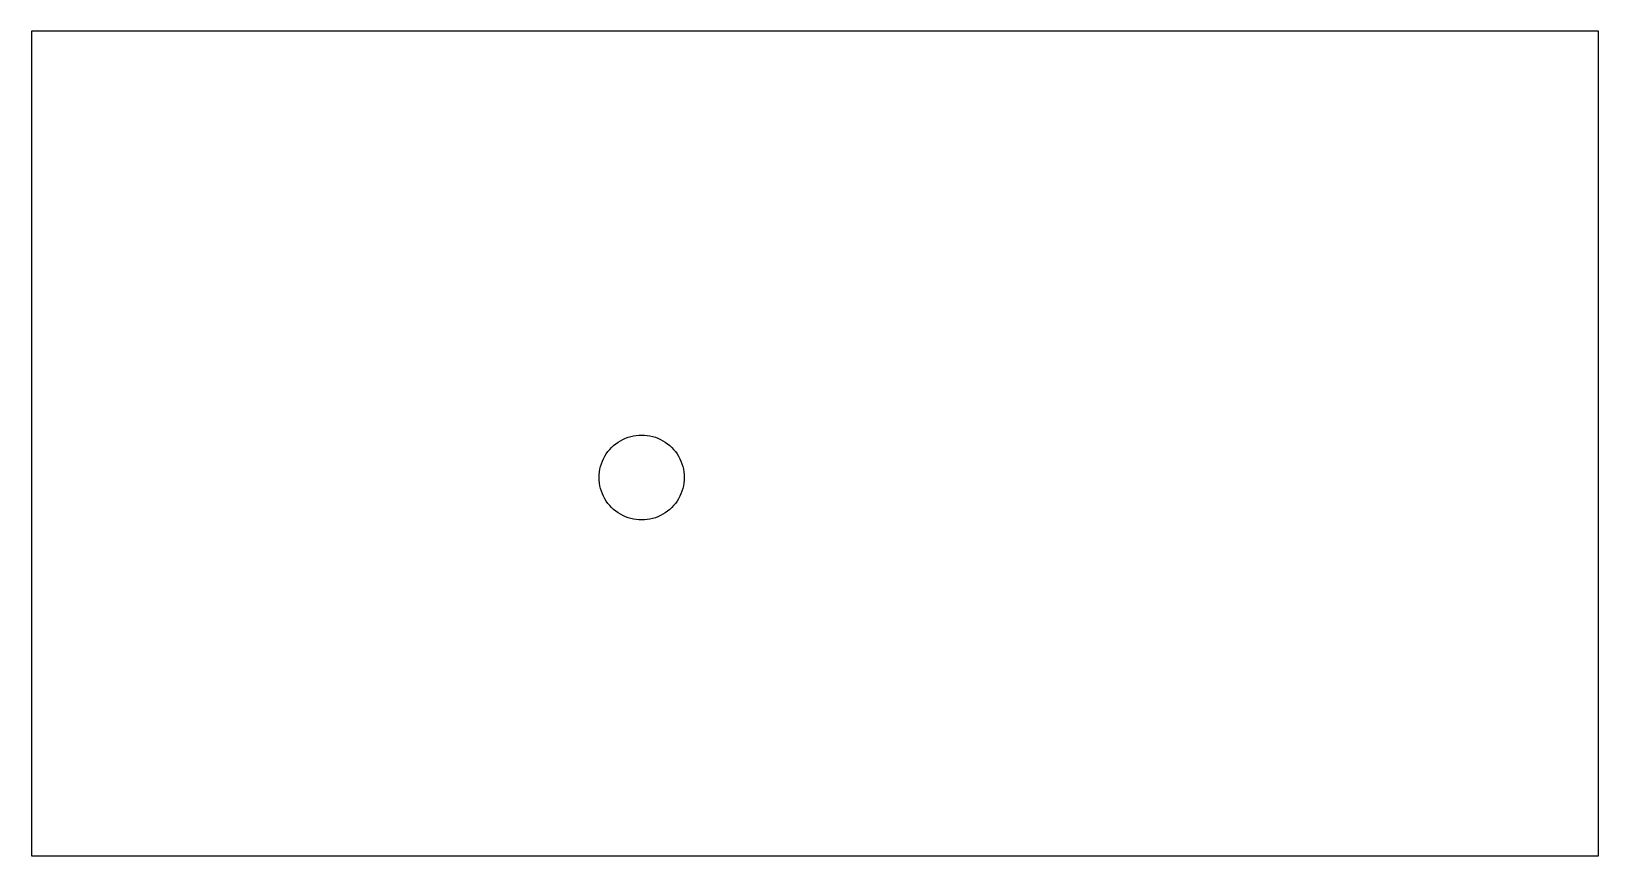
# Model space of a CAD drawing. Header units: metres. Extents: x 0 to 369, y 0 to 194.
import ezdxf

# ---------------------------------------------------------------- set-up
doc = ezdxf.new("R2010")
doc.units = ezdxf.units.M

msp = doc.modelspace()

# ---------------------------------------------------------------- linework, layer by layer
for p, q in [((368.637, 194), (0, 194)), ((0, 194), (0, 0)), ((368.637, 0), (368.637, 194)), ((136.035, 95.5934), (136.482, 96.0711)), ((136.482, 96.0711), (136.96, 96.5184)), ((136.96, 96.5184), (137.466, 96.9335)), ((137.466, 96.9335), (137.998, 97.3147)), ((137.998, 97.3147), (138.553, 97.6602)), ((138.553, 97.6602), (139.13, 97.9687)), ((139.13, 97.9687), (139.726, 98.2388)), ((139.726, 98.2388), (140.339, 98.4693)), ((140.339, 98.4693), (140.965, 98.6593)), ((140.965, 98.6593), (141.602, 98.8078)), ((141.602, 98.8078), (142.248, 98.9144)), ((142.248, 98.9144), (142.899, 98.9786)), ((142.899, 98.9786), (143.553, 99)), ((143.553, 99), (144.207, 98.9786)), ((144.207, 98.9786), (144.859, 98.9144)), ((144.859, 98.9144), (145.504, 98.8078)), ((145.504, 98.8078), (146.142, 98.6593)), ((146.142, 98.6593), (146.768, 98.4693)), ((146.768, 98.4693), (147.38, 98.2388)), ((147.38, 98.2388), (147.976, 97.9687)), ((147.976, 97.9687), (148.553, 97.6602)), ((148.553, 97.6602), (149.109, 97.3147)), ((149.109, 97.3147), (149.641, 96.9335)), ((149.641, 96.9335), (150.147, 96.5184)), ((150.147, 96.5184), (150.624, 96.0711)), ((150.624, 96.0711), (151.072, 95.5934)), ((133.894, 91.5882), (134.084, 92.2144)), ((134.084, 92.2144), (134.315, 92.8268)), ((134.315, 92.8268), (134.585, 93.4229)), ((134.585, 93.4229), (134.893, 94)), ((134.893, 94), (135.239, 94.5557)), ((135.239, 94.5557), (135.62, 95.0876)), ((135.62, 95.0876), (136.035, 95.5934)), ((151.072, 95.5934), (151.487, 95.0876)), ((151.487, 95.0876), (151.868, 94.5557)), ((151.868, 94.5557), (152.214, 94)), ((152.214, 94), (152.522, 93.4229)), ((152.522, 93.4229), (152.792, 92.8268)), ((152.792, 92.8268), (153.023, 92.2144)), ((153.023, 92.2144), (153.213, 91.5882)), ((133.553, 89), (133.575, 89.654)), ((133.575, 88.346), (133.553, 89)), ((133.575, 89.654), (133.639, 90.3053)), ((133.639, 90.3053), (133.745, 90.9509)), ((133.745, 90.9509), (133.894, 91.5882)), ((153.213, 91.5882), (153.361, 90.9509)), ((153.361, 90.9509), (153.468, 90.3053)), ((153.468, 90.3053), (153.532, 89.654)), ((153.532, 89.654), (153.553, 89)), ((153.553, 89), (153.532, 88.346)), ((133.639, 87.6947), (133.575, 88.346)), ((133.745, 87.0491), (133.639, 87.6947)), ((133.894, 86.4118), (133.745, 87.0491)), ((134.084, 85.7856), (133.894, 86.4118)), ((134.315, 85.1732), (134.084, 85.7856)), ((134.585, 84.5771), (134.315, 85.1732)), ((152.792, 85.1732), (152.522, 84.5771)), ((153.023, 85.7856), (152.792, 85.1732)), ((153.213, 86.4118), (153.023, 85.7856)), ((153.361, 87.0491), (153.213, 86.4118)), ((153.468, 87.6947), (153.361, 87.0491)), ((153.532, 88.346), (153.468, 87.6947)), ((134.893, 84), (134.585, 84.5771)), ((135.239, 83.4443), (134.893, 84)), ((135.62, 82.9124), (135.239, 83.4443)), ((136.035, 82.4065), (135.62, 82.9124)), ((136.482, 81.9289), (136.035, 82.4065)), ((136.96, 81.4816), (136.482, 81.9289)), ((137.466, 81.0665), (136.96, 81.4816)), ((150.147, 81.4816), (149.641, 81.0665)), ((150.624, 81.9289), (150.147, 81.4816)), ((151.072, 82.4065), (150.624, 81.9289)), ((151.487, 82.9124), (151.072, 82.4065)), ((151.868, 83.4443), (151.487, 82.9124)), ((152.214, 84), (151.868, 83.4443)), ((152.522, 84.5771), (152.214, 84)), ((137.998, 80.6853), (137.466, 81.0665)), ((138.553, 80.3397), (137.998, 80.6853)), ((139.13, 80.0313), (138.553, 80.3397)), ((139.726, 79.7612), (139.13, 80.0313)), ((140.339, 79.5307), (139.726, 79.7612)), ((140.965, 79.3407), (140.339, 79.5307)), ((141.602, 79.1921), (140.965, 79.3407)), ((142.248, 79.0855), (141.602, 79.1921)), ((142.899, 79.0214), (142.248, 79.0855)), ((143.553, 79), (142.899, 79.0214)), ((144.207, 79.0214), (143.553, 79)), ((144.859, 79.0855), (144.207, 79.0214)), ((145.504, 79.1921), (144.859, 79.0855)), ((146.142, 79.3407), (145.504, 79.1921)), ((146.768, 79.5307), (146.142, 79.3407)), ((147.38, 79.7612), (146.768, 79.5307)), ((147.976, 80.0313), (147.38, 79.7612)), ((148.553, 80.3397), (147.976, 80.0313)), ((149.109, 80.6853), (148.553, 80.3397)), ((149.641, 81.0665), (149.109, 80.6853)), ((0, 0), (368.637, 0))]:
    msp.add_line(p, q)

doc.saveas('drawing.dxf')
